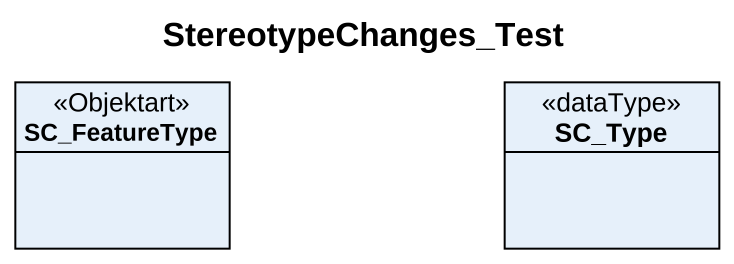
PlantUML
@startuml
title StereotypeChanges_Test
hide circle
hide empty members
class SC_FeatureType <<Objektart>>
class SC_Type <<dataType>>
@enduml
